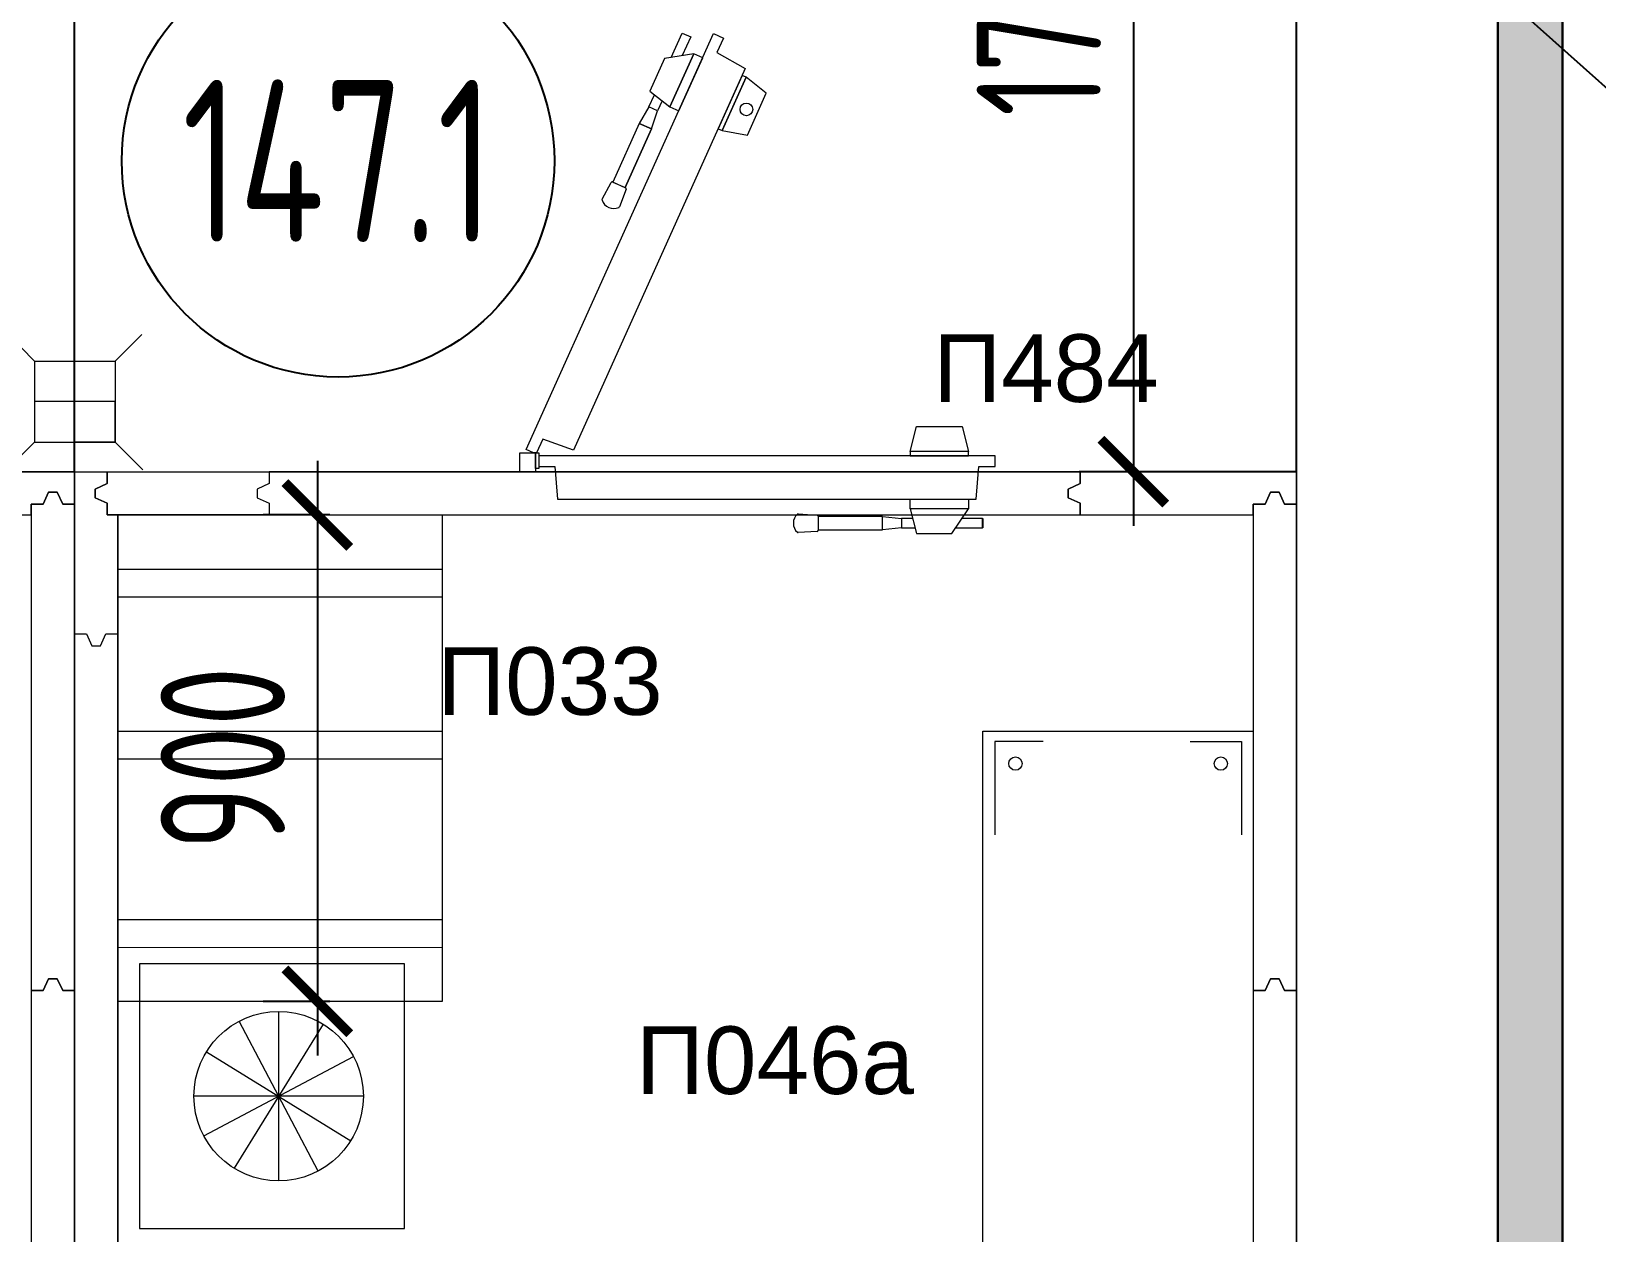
# Model space of a CAD drawing. Header units: millimetres. Extents: x -241391 to 8718866, y 0 to 143518.
# Drawn here: x -202866 to -199971, y 101493 to 103716 of the extents above; entities that cross this region are included whole.
import ezdxf
from ezdxf import colors
from ezdxf.entities.mleader import LeaderData, LeaderLine
from ezdxf.enums import TextEntityAlignment as Align
from ezdxf.math import Vec2, Vec3

# ---------------------------------------------------------------- set-up
doc = ezdxf.new("R2010")
doc.units = ezdxf.units.MM
doc.header["$MEASUREMENT"] = 0
doc.header["$PDMODE"] = 3
doc.header["$PDSIZE"] = -4
doc.layers.get('0').update_dxf_attribs({"color": 250, "lineweight": 9})
doc.layers.get('Defpoints').update_dxf_attribs({"color": 8})
for name, color, linetype, lineweight in [('АР_Маркер экспликации', 239, 'Continuous', 13), ('АР_Номер помещения', 1, 'Continuous', 25), ('АР_Отметки', 250, 'Continuous', 15), ('АР_Перегородки газоблок', 165, 'Continuous', 30), ('АР_Перегородки газоблок_Штрих', 165, 'Continuous', 5), ('ТХ_пищеблок', 30, 'Continuous', 20)]:
    doc.layers.add(name, color=color, linetype=linetype, lineweight=lineweight)
for name, color, linetype in [('ТХ_ВК_оборуд.ТХ', 5, 'Continuous'), ('ТХ_ВК_трапы', 5, 'Continuous'), ('ТХ_пищеблок_позиции', 5, 'Continuous')]:
    doc.layers.add(name, color=color, linetype=linetype)
doc.layers.add('ТХ_привязка ТХ', color=7, linetype='Continuous', true_color=0x163d5c)
doc.styles.add('Arial Narrow_6', font='ARIALN.TTF', dxfattribs={"width": 0.85, "height": 200})
doc.styles.add('ISOCPEUR', font='isocpeur.ttf', dxfattribs={"width": 0.7})
doc.styles.add('Standart Arial', font='arial.ttf', dxfattribs={"width": 0.7, "height": 250})
doc.dimstyles.new('R_100', dxfattribs={"dimtxt": 270, "dimasz": 120, "dimexe": 100, "dimexo": 0, "dimgap": 60, "dimtad": 1, "dimdec": 0, "dimrnd": 5, "dimzin": 0, "dimdsep": 46, "dimtxsty": 'ISOCPEUR', "dimblk": 'ARCHTICK', "dimcen": 0, "dimdle": 100, "dimclrd": 256, "dimclre": 256, "dimclrt": 256, "dimadec": 0, "dimazin": 0, "dimtfac": 2, "dimtdec": 0, "dimtofl": 0, "dimtmove": 1, "dimatfit": 3, "dimfxl": 1, "dimtvp": 3, "dimtolj": 1, "dimtzin": 0, "dimarcsym": 0})

# ---------------------------------------------------------------- blocks, each defined once
blk = doc.blocks.new('_Dot')
at = {"color": 0, "linetype": 'ByBlock', "lineweight": -2}
blk.add_line((-0.5, 0), (-1, 0), dxfattribs=at)
at = {"color": 0, "linetype": 'ByBlock', "const_width": 0.5}
blk.add_lwpolyline([(-0.25, 0, 1), (0.25, 0, 1)], format="xyb", close=True, dxfattribs=at)
blk = doc.blocks.new('_DotSmall')
at = {"color": 0, "linetype": 'ByBlock', "const_width": 0.5}
blk.add_lwpolyline([(-0.0625, 0, 1), (0.0625, 0, 1)], format="xyb", close=True, dxfattribs=at)
blk = doc.blocks.new('*U164')
at = {"layer": 'АР_Номер помещения', "color": 7}
blk.add_circle((-1420.8, -700.2), 400, dxfattribs=at)
at = {"color": 7, "style": 'ISOCPEUR', "width": 0.7, "flags": 1}
blk.add_attdef('КАТЕГОРИЯ', (-499.2, -2092.2), '', height=250, dxfattribs=at)
at = {"layer": 'АР_Номер помещения', "color": 7, "style": 'ISOCPEUR', "width": 0.7}
blk.add_attdef('НОМЕР_ПОМЕЩЕНИЯ', text='', height=300, dxfattribs=at).set_placement((-1420.8, -700.2), align=Align.MIDDLE_CENTER)
blk = doc.blocks.new('Трап ТХ')
at = {"layer": 'ТХ_ВК_трапы', "color": 5, "lineweight": 0}
for p, q in [((305243.2, -196674.3), (305292.9, -196724.5)), ((305491.2, -196675.5), (305442.2, -196724.5)), ((305292.9, -196724.5), (305292.9, -196874.5)), ((305292.9, -196724.5), (305442.2, -196724.5)), ((305367.6, -196874.5), (305367.6, -196724.5)), ((305442.2, -196724.5), (305442.2, -196874.5)), ((305442.2, -196799.5), (305292.9, -196799.5)), ((305442.2, -196874.5), (305442.2, -196799.5)), ((305243.2, -196924.3), (305292.9, -196874.5)), ((305292.9, -196874.5), (305442.2, -196874.5)), ((305442.2, -196874.5), (305367.6, -196874.5)), ((305493.2, -196925.5), (305442.2, -196874.5))]:
    blk.add_line(p, q, dxfattribs=at)
blk = doc.blocks.new('_ArchTick')
at = {"color": 0, "linetype": 'ByBlock', "const_width": 0.15}
blk.add_lwpolyline([(-0.5, -0.5), (0.5, 0.5)], dxfattribs=at)
blk = doc.blocks.new('*D315')
at = {"layer": 'Defpoints', "color": 0, "ltscale": 100, "transparency": 16777216}
for p in [(-202313.9, 102820.6), (-202337.1, 101920.6), (-202314, 101920.6)]:
    blk.add_point(p, dxfattribs=at)
at = {"layer": 'ТХ_привязка ТХ', "lineweight": -2, "ltscale": 100, "transparency": 16777216}
for p, q in [((-202337.1, 102920.6), (-202337.1, 101820.6)), ((-202313.9, 102820.6), (-202437.1, 102820.6)), ((-202314, 101920.6), (-202437.1, 101920.6))]:
    blk.add_line(p, q, dxfattribs=at)
at = {"layer": 'ТХ_привязка ТХ', "lineweight": -2, "ltscale": 100, "transparency": 16777216, "xscale": 120, "yscale": 120, "zscale": 120}
for p, rotation in [((-202337.1, 102820.6), 90), ((-202337.1, 101920.6), 270)]:
    blk.add_blockref('_ArchTick', p, dxfattribs=dict(at, rotation=rotation))
at = {"layer": 'ТХ_привязка ТХ', "ltscale": 100, "transparency": 16777216, "insert": (-202512.1, 102370.6), "char_height": 230, "attachment_point": 5, "rotation": 90, "style": 'ISOCPEUR'}
blk.add_mtext('\\A1;900', dxfattribs=at)

msp = doc.modelspace()

# ---------------------------------------------------------------- hatches: boundary and pattern name
at = {"layer": 'АР_Перегородки газоблок_Штрих', "ltscale": 100}
h = msp.add_hatch(dxfattribs=at)
h.set_pattern_fill('AR-CONC', color=256, scale=30)
h.set_pattern_definition([(50, (0, 0), (215.17805, -18.82564), [22.5, -247.5]), (355, (0, 0), (-41.6254, 225.65764), [18, -198]), (100.45144, (17.93, -1.57), (173.55265, 206.832), [19.12206, -210.34263]), (46.1842, (0, 60), (320.1724, -49.65578), [33.75, -371.25]), (96.63564, (26.68, 55.86), (280.3986, 292.2356), [28.6831, -315.51413]), (351.18416, (0, 60), (280.3986, 292.2356), [27, -297]), (21, (30, 45), (179.07212, -120.78567), [22.5, -247.5]), (326, (30, 45), (72.9946, 217.54501), [18, -198]), (71.45144, (44.92, 34.93), (252.06671, 96.75935), [19.12206, -210.34263]), (37.5, (0, 0), (3.647957, 99.868156), [0, -195.6, 0, -201, 0, -198.75]), (7.5, (0, 0), (78.92086, 118.323514), [0, -114.6, 0, -191.1, 0, -75.75]), (327.5, (-66.9, 0), (160.14673, -6.766462), [0, -75, 0, -234, 0, -310.5]), (317.5, (-96.9, 0), (174.95585, 30.031495), [0, -97.5, 0, -155.4, 0, -220.5])])
h.paths.add_polyline_path([(-200034.1, 106400.7), (-200154.1, 106400.7), (-200154.1, 100800.7), (-200034.1, 100800.7)])

# ---------------------------------------------------------------- linework, layer by layer
at = {"lineweight": 9}
for p, q in [((-201950.8, 102941.8), (-201604.2, 103711.3)), ((-201682.8, 103667), (-201662.4, 103712.3)), ((-201662.4, 103712.3), (-201646.5, 103705.1)), ((-201646.5, 103705.1), (-201662.1, 103670.5)), ((-201604.2, 103711.3), (-201586, 103703.1)), ((-201586, 103703.1), (-201598.2, 103676)), ((-201695.3, 103665), (-201722.3, 103604.9)), ((-201640.7, 103674), (-201695.3, 103665)), ((-201685.1, 103575.6), (-201640.7, 103674)), ((-201640.7, 103674), (-201685.1, 103575.6)), ((-201668.7, 103568.2), (-201624.3, 103666.6)), ((-201624.3, 103666.6), (-201640.7, 103674)), ((-201598.2, 103676), (-201545.6, 103646.6)), ((-201545.6, 103646.6), (-201863.4, 102940.8)), ((-201551.4, 103633.8), (-201595.7, 103535.3)), ((-201588.4, 103532), (-201544.1, 103630.5)), ((-201544.1, 103630.5), (-201588.4, 103532)), ((-201544.1, 103630.5), (-201551.4, 103633.8)), ((-201506.8, 103601.1), (-201544.1, 103630.5)), ((-201724, 103575.5), (-201713.8, 103598.2)), ((-201722.3, 103604.9), (-201685.1, 103575.6)), ((-201541.8, 103523.6), (-201506.8, 103601.1)), ((-201724, 103575.5), (-201741.8, 103545.2)), ((-201708.1, 103568.4), (-201724, 103575.5)), ((-201708.1, 103568.4), (-201724, 103575.5)), ((-201719, 103534.9), (-201708.1, 103568.4)), ((-201699.6, 103587.1), (-201708.1, 103568.4)), ((-201685.1, 103575.6), (-201668.7, 103568.2)), ((-201741.8, 103545.2), (-201790.7, 103436.7)), ((-201741.8, 103545.2), (-201719, 103534.9)), ((-201719, 103534.9), (-201741.8, 103545.2)), ((-201767.9, 103426.4), (-201719, 103534.9)), ((-201719, 103534.9), (-201767.9, 103426.4)), ((-201595.7, 103535.3), (-201588.4, 103532)), ((-201588.4, 103532), (-201541.8, 103523.6)), ((-201810.4, 103404.8), (-201793.8, 103436)), ((-201791.2, 103436.9), (-201767.3, 103426.1)), ((-201790.7, 103436.7), (-201767.9, 103426.4)), ((-201766.2, 103423.6), (-201778.6, 103390.5)), ((-201920.3, 102960.7), (-201931.6, 102935.6)), ((-201863.4, 102940.8), (-201920.3, 102960.7)), ((-201240.7, 102938.1), (-201229.2, 102984.1)), ((-201229.2, 102984.1), (-201144.2, 102984.1)), ((-201144.2, 102984.1), (-201132.7, 102938.1)), ((-201962.7, 102935.6), (-201933.7, 102935.6)), ((-201962.7, 102900.6), (-201962.7, 102935.6)), ((-201937.2, 102935.6), (-201950.8, 102941.8)), ((-201931.6, 102935.6), (-201937.2, 102935.6)), ((-201933.7, 102935.6), (-201933.7, 102900.6)), ((-201933.7, 102935.6), (-201927.7, 102935.6)), ((-201933.7, 102906.6), (-201933.7, 102935.6)), ((-201927.7, 102935.6), (-201927.7, 102906.6)), ((-201132.7, 102938.1), (-201240.7, 102938.1)), ((-201240.7, 102938.1), (-201240.7, 102930.1)), ((-201132.7, 102938.1), (-201240.7, 102938.1)), ((-201132.7, 102930.1), (-201132.7, 102938.1)), ((-201927.7, 102906.6), (-201933.7, 102906.6)), ((-201927.7, 102930.1), (-201927.7, 102910.1)), ((-201083.7, 102930.1), (-201927.7, 102930.1)), ((-201927.7, 102910.1), (-201898, 102910.1)), ((-201898, 102910.1), (-201892.7, 102850.1)), ((-201240.7, 102930.1), (-201132.7, 102930.1)), ((-201118.7, 102850.1), (-201113.5, 102910.1)), ((-201113.5, 102910.1), (-201083.7, 102910.1)), ((-201083.7, 102910.1), (-201083.7, 102930.1)), ((-201956.2, 102900.6), (-202106.2, 102900.6)), ((-201933.7, 102900.6), (-201962.7, 102900.6)), ((-201056.2, 102900.6), (-200906.2, 102900.6)), ((-201892.7, 102850.1), (-201118.7, 102850.1)), ((-201240.7, 102850.1), (-201132.7, 102850.1)), ((-201240.7, 102832.1), (-201240.7, 102850.1)), ((-201132.7, 102850.1), (-201132.7, 102832.1)), ((-201447.9, 102822.8), (-201412.6, 102820.5)), ((-201410.7, 102818.5), (-201410.7, 102792.3)), ((-201410.7, 102817.9), (-201410.7, 102792.9)), ((-201291.7, 102817.9), (-201410.7, 102817.9)), ((-201291.7, 102792.9), (-201291.7, 102817.9)), ((-201291.7, 102817.9), (-201256.7, 102814.1)), ((-201291.7, 102792.9), (-201291.7, 102817.9)), ((-201132.7, 102832.1), (-201240.7, 102832.1)), ((-201240.7, 102832.1), (-201229.2, 102786.1)), ((-201132.7, 102832.1), (-201240.7, 102832.1)), ((-201163.4, 102786.1), (-201132.7, 102832.1)), ((-201412.6, 102790.3), (-201447.9, 102787.9)), ((-201410.7, 102792.9), (-201291.7, 102792.9)), ((-201256.7, 102796.6), (-201291.7, 102792.9)), ((-201236.2, 102814.1), (-201256.7, 102814.1)), ((-201256.7, 102814.1), (-201256.7, 102796.6)), ((-201256.7, 102814.1), (-201256.7, 102796.6)), ((-201256.7, 102796.6), (-201231.9, 102796.6)), ((-201229.2, 102786.1), (-201163.4, 102786.1)), ((-201156.4, 102796.6), (-201106.7, 102796.6)), ((-201106.7, 102814.1), (-201144.7, 102814.1)), ((-201106.7, 102814.1), (-201106.2, 102814.1)), ((-201106.7, 102796.6), (-201106.7, 102814.1)), ((-201106.7, 102796.6), (-201106.7, 102814.1)), ((-201106.2, 102796.6), (-201106.7, 102796.6)), ((-201106.2, 102814.1), (-201106.2, 102796.6))]:
    msp.add_line(p, q, dxfattribs=at)
for p, q in [((-202786.2, 100700.6), (-202786.2, 102900.6)), ((-202786.2, 102900.6), (-202726.2, 102900.6)), ((-202786.2, 100640.6), (-202786.2, 102900.6)), ((-202786.2, 102900.6), (-200526.2, 102900.6)), ((-202726.2, 102878.6), (-202748.2, 102868.6)), ((-202748.2, 102868.6), (-202726.2, 102878.6)), ((-202726.2, 102878.6), (-202748.2, 102868.6)), ((-202726.2, 102900.6), (-202726.2, 102878.6)), ((-202726.2, 102900.6), (-202426.2, 102900.6)), ((-202726.2, 102878.6), (-202726.2, 102900.6)), ((-202726.2, 102900.6), (-202426.2, 102900.6)), ((-202726.2, 102900.6), (-202726.2, 102878.6)), ((-202426.2, 102878.6), (-202448.2, 102868.6)), ((-202426.2, 102878.6), (-202448.2, 102868.6)), ((-200926.2, 102900.6), (-202426.2, 102900.6)), ((-202426.2, 102900.6), (-202426.2, 102878.6)), ((-202426.2, 102900.6), (-202426.2, 102878.6)), ((-200926.2, 102878.6), (-200948.2, 102868.6)), ((-200948.2, 102868.6), (-200926.2, 102878.6)), ((-200526.2, 102900.6), (-200926.2, 102900.6)), ((-200926.2, 102900.6), (-200926.2, 102878.6)), ((-200926.2, 102878.6), (-200926.2, 102900.6)), ((-200526.2, 102840.6), (-200526.2, 102900.6)), ((-200526.2, 102900.6), (-200526.2, 100640.6)), ((-202748.2, 102868.6), (-202748.2, 102852.6)), ((-202748.2, 102852.6), (-202748.2, 102868.6)), ((-202748.2, 102868.6), (-202748.2, 102852.6)), ((-202748.2, 102852.6), (-202726.2, 102842.6)), ((-202726.2, 102842.6), (-202748.2, 102852.6)), ((-202748.2, 102852.6), (-202726.2, 102842.6)), ((-202448.2, 102868.6), (-202448.2, 102852.6)), ((-202448.2, 102868.6), (-202448.2, 102852.6)), ((-202448.2, 102852.6), (-202426.2, 102842.6)), ((-202448.2, 102852.6), (-202426.2, 102842.6)), ((-200948.2, 102868.6), (-200948.2, 102852.6)), ((-200948.2, 102852.6), (-200948.2, 102868.6)), ((-200948.2, 102852.6), (-200926.2, 102842.6)), ((-200926.2, 102842.6), (-200948.2, 102852.6)), ((-200574.2, 102862.6), (-200584.2, 102840.6)), ((-200584.2, 102840.6), (-200574.2, 102862.6)), ((-200574.2, 102862.6), (-200584.2, 102840.6)), ((-200584.2, 102840.6), (-200574.2, 102862.6)), ((-200574.2, 102862.6), (-200584.2, 102840.6)), ((-200558.2, 102862.6), (-200574.2, 102862.6)), ((-200574.2, 102862.6), (-200558.2, 102862.6)), ((-200558.2, 102862.6), (-200574.2, 102862.6)), ((-200574.2, 102862.6), (-200558.2, 102862.6)), ((-200558.2, 102862.6), (-200574.2, 102862.6)), ((-200548.2, 102840.6), (-200558.2, 102862.6)), ((-200558.2, 102862.6), (-200548.2, 102840.6)), ((-200548.2, 102840.6), (-200558.2, 102862.6)), ((-200558.2, 102862.6), (-200548.2, 102840.6)), ((-200548.2, 102840.6), (-200558.2, 102862.6)), ((-202726.2, 102842.6), (-202726.2, 102820.6)), ((-202726.2, 102820.6), (-202726.2, 102842.6)), ((-202726.2, 102842.6), (-202726.2, 102820.6)), ((-202726.2, 102820.6), (-202706.2, 102820.6)), ((-202426.2, 102820.6), (-202726.2, 102820.6)), ((-202706.2, 102820.6), (-202706.2, 100700.6)), ((-202706.2, 100720.6), (-202706.2, 102820.6)), ((-202706.2, 102820.6), (-200606.2, 102820.6)), ((-202426.2, 102842.6), (-202426.2, 102820.6)), ((-202426.2, 102842.6), (-202426.2, 102820.6)), ((-202426.2, 102820.6), (-200926.2, 102820.6)), ((-200926.2, 102842.6), (-200926.2, 102820.6)), ((-200926.2, 102820.6), (-200926.2, 102842.6)), ((-200926.2, 102820.6), (-200606.2, 102820.6)), ((-200584.2, 102840.6), (-200606.2, 102840.6)), ((-200606.2, 102840.6), (-200606.2, 101940.6)), ((-200606.2, 102820.6), (-200606.2, 102840.6)), ((-200606.2, 102840.6), (-200584.2, 102840.6)), ((-200584.2, 102840.6), (-200606.2, 102840.6)), ((-200606.2, 102840.6), (-200606.2, 102840.6)), ((-200606.2, 102840.6), (-200584.2, 102840.6)), ((-200584.2, 102840.6), (-200606.2, 102840.6)), ((-200606.2, 102820.6), (-200606.2, 100720.6)), ((-200526.2, 102840.6), (-200548.2, 102840.6)), ((-200548.2, 102840.6), (-200526.2, 102840.6)), ((-200526.2, 102840.6), (-200548.2, 102840.6)), ((-200548.2, 102840.6), (-200526.2, 102840.6)), ((-200526.2, 102840.6), (-200548.2, 102840.6)), ((-200526.2, 101940.6), (-200526.2, 102840.6)), ((-200526.2, 102840.6), (-200526.2, 102840.6)), ((-200526.2, 102840.6), (-200526.2, 102840.6)), ((-202786.2, 102600.6), (-202764.2, 102600.6)), ((-202764.2, 102600.6), (-202754.2, 102578.6)), ((-202738.2, 102578.6), (-202728.2, 102600.6)), ((-202728.2, 102600.6), (-202706.2, 102600.6)), ((-202754.2, 102578.6), (-202738.2, 102578.6)), ((-200574.2, 101962.6), (-200584.2, 101940.6)), ((-200584.2, 101940.6), (-200574.2, 101962.6)), ((-200558.2, 101962.6), (-200574.2, 101962.6)), ((-200574.2, 101962.6), (-200558.2, 101962.6)), ((-200548.2, 101940.6), (-200558.2, 101962.6)), ((-200558.2, 101962.6), (-200548.2, 101940.6)), ((-200584.2, 101940.6), (-200606.2, 101940.6)), ((-200606.2, 101940.6), (-200606.2, 100720.6)), ((-200606.2, 101940.6), (-200584.2, 101940.6)), ((-200526.2, 101940.6), (-200548.2, 101940.6)), ((-200548.2, 101940.6), (-200526.2, 101940.6)), ((-200526.2, 100640.6), (-200526.2, 101940.6))]:
    msp.add_line(p, q)
msp.add_circle((-201543.5, 103571), 11.7, dxfattribs=at)
for centre, radius, start, end in [((-201792.1, 103435.1), 2, 65.7559, 151.9918), ((-201768.1, 103424.3), 2, 339.5199, 65.7559), ((-201808.7, 103403.9), 2, 151.9918, 198.8046), ((-201788.7, 103410.7), 23.1, 198.8046, 292.7071), ((-201780.5, 103391.2), 2, 292.7071, 339.5199), ((-201433.6, 102805.4), 23.1, 133.0488, 226.9512), ((-201448, 102820.8), 2, 86.236, 133.0488), ((-201412.7, 102818.5), 2, 0, 86.236), ((-201448, 102789.9), 2, 226.9512, 273.764), ((-201412.7, 102792.3), 2, 273.6479, 0.1161)]:
    msp.add_arc(centre, radius, start, end, dxfattribs=at)
at = {"layer": 'АР_Перегородки газоблок', "ltscale": 100}
for points in [[(-200033.9, 106400.7), (-200033.9, 100800.7)], [(-200153.9, 104687.7), (-200153.9, 100800.7)]]:
    msp.add_lwpolyline(points, dxfattribs=at)
at = {"layer": 'ТХ_пищеблок', "lineweight": 9}
for p, q in [((-201950.8, 102941.8), (-201604.2, 103711.3)), ((-201682.8, 103667), (-201662.4, 103712.3)), ((-201662.4, 103712.3), (-201646.5, 103705.1)), ((-201646.5, 103705.1), (-201662.1, 103670.5)), ((-201604.2, 103711.3), (-201586, 103703.1)), ((-201586, 103703.1), (-201598.2, 103676)), ((-201695.3, 103665), (-201722.3, 103604.9)), ((-201640.7, 103674), (-201695.3, 103665)), ((-201685.1, 103575.6), (-201640.7, 103674)), ((-201640.7, 103674), (-201685.1, 103575.6)), ((-201668.7, 103568.2), (-201624.3, 103666.6)), ((-201624.3, 103666.6), (-201640.7, 103674)), ((-201598.2, 103676), (-201545.6, 103646.6)), ((-201545.6, 103646.6), (-201863.4, 102940.8)), ((-201551.4, 103633.8), (-201595.7, 103535.3)), ((-201588.4, 103532), (-201544.1, 103630.5)), ((-201544.1, 103630.5), (-201588.4, 103532)), ((-201544.1, 103630.5), (-201551.4, 103633.8)), ((-201506.8, 103601.1), (-201544.1, 103630.5)), ((-201724, 103575.5), (-201713.8, 103598.2)), ((-201722.3, 103604.9), (-201685.1, 103575.6)), ((-201541.8, 103523.6), (-201506.8, 103601.1)), ((-201724, 103575.5), (-201741.8, 103545.2)), ((-201708.1, 103568.4), (-201724, 103575.5)), ((-201708.1, 103568.4), (-201724, 103575.5)), ((-201719, 103534.9), (-201708.1, 103568.4)), ((-201699.6, 103587.1), (-201708.1, 103568.4)), ((-201685.1, 103575.6), (-201668.7, 103568.2)), ((-201741.8, 103545.2), (-201790.7, 103436.7)), ((-201741.8, 103545.2), (-201719, 103534.9)), ((-201719, 103534.9), (-201741.8, 103545.2)), ((-201767.9, 103426.4), (-201719, 103534.9)), ((-201719, 103534.9), (-201767.9, 103426.4)), ((-201595.7, 103535.3), (-201588.4, 103532)), ((-201588.4, 103532), (-201541.8, 103523.6)), ((-201810.4, 103404.8), (-201793.8, 103436)), ((-201791.2, 103436.9), (-201767.3, 103426.1)), ((-201790.7, 103436.7), (-201767.9, 103426.4)), ((-201766.2, 103423.6), (-201778.6, 103390.5)), ((-201920.3, 102960.7), (-201931.6, 102935.6)), ((-201863.4, 102940.8), (-201920.3, 102960.7)), ((-201240.7, 102938.1), (-201229.2, 102984.1)), ((-201229.2, 102984.1), (-201144.2, 102984.1)), ((-201144.2, 102984.1), (-201132.7, 102938.1)), ((-201962.7, 102935.6), (-201933.7, 102935.6)), ((-201962.7, 102900.6), (-201962.7, 102935.6)), ((-201937.2, 102935.6), (-201950.8, 102941.8)), ((-201931.6, 102935.6), (-201937.2, 102935.6)), ((-201933.7, 102935.6), (-201933.7, 102900.6)), ((-201933.7, 102935.6), (-201927.7, 102935.6)), ((-201933.7, 102906.6), (-201933.7, 102935.6)), ((-201927.7, 102935.6), (-201927.7, 102906.6)), ((-201132.7, 102938.1), (-201240.7, 102938.1)), ((-201240.7, 102938.1), (-201240.7, 102930.1)), ((-201132.7, 102938.1), (-201240.7, 102938.1)), ((-201132.7, 102930.1), (-201132.7, 102938.1)), ((-201927.7, 102906.6), (-201933.7, 102906.6)), ((-201927.7, 102930.1), (-201927.7, 102910.1)), ((-201083.7, 102930.1), (-201927.7, 102930.1)), ((-201927.7, 102910.1), (-201898, 102910.1)), ((-201898, 102910.1), (-201892.7, 102850.1)), ((-201240.7, 102930.1), (-201132.7, 102930.1)), ((-201118.7, 102850.1), (-201113.5, 102910.1)), ((-201113.5, 102910.1), (-201083.7, 102910.1)), ((-201083.7, 102910.1), (-201083.7, 102930.1)), ((-202256.2, 102900.6), (-202406.2, 102900.6)), ((-201933.7, 102900.6), (-201962.7, 102900.6)), ((-201056.2, 102900.6), (-200906.2, 102900.6)), ((-201892.7, 102850.1), (-201118.7, 102850.1)), ((-201240.7, 102850.1), (-201132.7, 102850.1)), ((-201240.7, 102832.1), (-201240.7, 102850.1)), ((-201132.7, 102850.1), (-201132.7, 102832.1)), ((-201447.9, 102822.8), (-201412.6, 102820.5)), ((-201410.7, 102818.5), (-201410.7, 102792.3)), ((-201410.7, 102817.9), (-201410.7, 102792.9)), ((-201291.7, 102817.9), (-201410.7, 102817.9)), ((-201291.7, 102792.9), (-201291.7, 102817.9)), ((-201291.7, 102817.9), (-201256.7, 102814.1)), ((-201291.7, 102792.9), (-201291.7, 102817.9)), ((-201132.7, 102832.1), (-201240.7, 102832.1)), ((-201240.7, 102832.1), (-201229.2, 102786.1)), ((-201132.7, 102832.1), (-201240.7, 102832.1)), ((-201163.4, 102786.1), (-201132.7, 102832.1)), ((-201412.6, 102790.3), (-201447.9, 102787.9)), ((-201410.7, 102792.9), (-201291.7, 102792.9)), ((-201256.7, 102796.6), (-201291.7, 102792.9)), ((-201236.2, 102814.1), (-201256.7, 102814.1)), ((-201256.7, 102814.1), (-201256.7, 102796.6)), ((-201256.7, 102814.1), (-201256.7, 102796.6)), ((-201256.7, 102796.6), (-201231.9, 102796.6)), ((-201229.2, 102786.1), (-201163.4, 102786.1)), ((-201156.4, 102796.6), (-201106.7, 102796.6)), ((-201106.7, 102814.1), (-201144.7, 102814.1)), ((-201106.7, 102814.1), (-201106.2, 102814.1)), ((-201106.7, 102796.6), (-201106.7, 102814.1)), ((-201106.7, 102796.6), (-201106.7, 102814.1)), ((-201106.2, 102796.6), (-201106.7, 102796.6)), ((-201106.2, 102814.1), (-201106.2, 102796.6))]:
    msp.add_line(p, q, dxfattribs=at)
at = {"layer": 'ТХ_пищеблок'}
for p, q in [((-202786.2, 100700.6), (-202786.2, 102900.6)), ((-202786.2, 102900.6), (-202726.2, 102900.6)), ((-202786.2, 100640.6), (-202786.2, 102900.6)), ((-202786.2, 102900.6), (-200526.2, 102900.6)), ((-202726.2, 102878.6), (-202748.2, 102868.6)), ((-202748.2, 102868.6), (-202726.2, 102878.6)), ((-202726.2, 102878.6), (-202748.2, 102868.6)), ((-202726.2, 102900.6), (-202726.2, 102878.6)), ((-202726.2, 102900.6), (-202426.2, 102900.6)), ((-202726.2, 102878.6), (-202726.2, 102900.6)), ((-202726.2, 102900.6), (-202426.2, 102900.6)), ((-202726.2, 102900.6), (-202726.2, 102878.6)), ((-202426.2, 102878.6), (-202448.2, 102868.6)), ((-202426.2, 102878.6), (-202448.2, 102868.6)), ((-200926.2, 102900.6), (-202426.2, 102900.6)), ((-202426.2, 102900.6), (-202426.2, 102878.6)), ((-202426.2, 102900.6), (-202426.2, 102878.6)), ((-200926.2, 102878.6), (-200948.2, 102868.6)), ((-200948.2, 102868.6), (-200926.2, 102878.6)), ((-200526.2, 102900.6), (-200926.2, 102900.6)), ((-200926.2, 102900.6), (-200926.2, 102878.6)), ((-200926.2, 102878.6), (-200926.2, 102900.6)), ((-200526.2, 102840.6), (-200526.2, 102900.6)), ((-200526.2, 102900.6), (-200526.2, 100640.6)), ((-202748.2, 102868.6), (-202748.2, 102852.6)), ((-202748.2, 102852.6), (-202748.2, 102868.6)), ((-202748.2, 102868.6), (-202748.2, 102852.6)), ((-202748.2, 102852.6), (-202726.2, 102842.6)), ((-202726.2, 102842.6), (-202748.2, 102852.6)), ((-202748.2, 102852.6), (-202726.2, 102842.6)), ((-202448.2, 102868.6), (-202448.2, 102852.6)), ((-202448.2, 102868.6), (-202448.2, 102852.6)), ((-202448.2, 102852.6), (-202426.2, 102842.6)), ((-202448.2, 102852.6), (-202426.2, 102842.6)), ((-200948.2, 102868.6), (-200948.2, 102852.6)), ((-200948.2, 102852.6), (-200948.2, 102868.6)), ((-200948.2, 102852.6), (-200926.2, 102842.6)), ((-200926.2, 102842.6), (-200948.2, 102852.6)), ((-200574.2, 102862.6), (-200584.2, 102840.6)), ((-200584.2, 102840.6), (-200574.2, 102862.6)), ((-200574.2, 102862.6), (-200584.2, 102840.6)), ((-200584.2, 102840.6), (-200574.2, 102862.6)), ((-200574.2, 102862.6), (-200584.2, 102840.6)), ((-200558.2, 102862.6), (-200574.2, 102862.6)), ((-200574.2, 102862.6), (-200558.2, 102862.6)), ((-200558.2, 102862.6), (-200574.2, 102862.6)), ((-200574.2, 102862.6), (-200558.2, 102862.6)), ((-200558.2, 102862.6), (-200574.2, 102862.6)), ((-200548.2, 102840.6), (-200558.2, 102862.6)), ((-200558.2, 102862.6), (-200548.2, 102840.6)), ((-200548.2, 102840.6), (-200558.2, 102862.6)), ((-200558.2, 102862.6), (-200548.2, 102840.6)), ((-200548.2, 102840.6), (-200558.2, 102862.6)), ((-202726.2, 102842.6), (-202726.2, 102820.6)), ((-202726.2, 102820.6), (-202726.2, 102842.6)), ((-202726.2, 102842.6), (-202726.2, 102820.6)), ((-202726.2, 102820.6), (-202706.2, 102820.6)), ((-202426.2, 102820.6), (-202726.2, 102820.6)), ((-202706.2, 102820.6), (-202706.2, 100700.6)), ((-202706.2, 100720.6), (-202706.2, 102820.6)), ((-202706.2, 102820.6), (-200606.2, 102820.6)), ((-202426.2, 102842.6), (-202426.2, 102820.6)), ((-202426.2, 102842.6), (-202426.2, 102820.6)), ((-202426.2, 102820.6), (-200926.2, 102820.6)), ((-200926.2, 102842.6), (-200926.2, 102820.6)), ((-200926.2, 102820.6), (-200926.2, 102842.6)), ((-200926.2, 102820.6), (-200606.2, 102820.6)), ((-200584.2, 102840.6), (-200606.2, 102840.6)), ((-200606.2, 102840.6), (-200606.2, 101940.6)), ((-200606.2, 102820.6), (-200606.2, 102840.6)), ((-200606.2, 102840.6), (-200584.2, 102840.6)), ((-200584.2, 102840.6), (-200606.2, 102840.6)), ((-200606.2, 102840.6), (-200606.2, 102840.6)), ((-200606.2, 102840.6), (-200584.2, 102840.6)), ((-200584.2, 102840.6), (-200606.2, 102840.6)), ((-200606.2, 102820.6), (-200606.2, 100720.6)), ((-200526.2, 102840.6), (-200548.2, 102840.6)), ((-200548.2, 102840.6), (-200526.2, 102840.6)), ((-200526.2, 102840.6), (-200548.2, 102840.6)), ((-200548.2, 102840.6), (-200526.2, 102840.6)), ((-200526.2, 102840.6), (-200548.2, 102840.6)), ((-200526.2, 101940.6), (-200526.2, 102840.6)), ((-200526.2, 102840.6), (-200526.2, 102840.6)), ((-200526.2, 102840.6), (-200526.2, 102840.6)), ((-202706.2, 102720.6), (-202106.2, 102720.6)), ((-202706.2, 102669.2), (-202106.2, 102669.2)), ((-202786.2, 102600.6), (-202764.2, 102600.6)), ((-202764.2, 102600.6), (-202754.2, 102578.6)), ((-202738.2, 102578.6), (-202728.2, 102600.6)), ((-202728.2, 102600.6), (-202706.2, 102600.6)), ((-202754.2, 102578.6), (-202738.2, 102578.6)), ((-202706.2, 102420.6), (-202106.2, 102420.6)), ((-202706.3, 102369.2), (-202106.3, 102369.2)), ((-202706.3, 102072.1), (-202106.3, 102072.1)), ((-202706.3, 102020.7), (-202106.3, 102020.6)), ((-200574.2, 101962.6), (-200584.2, 101940.6)), ((-200584.2, 101940.6), (-200574.2, 101962.6)), ((-200558.2, 101962.6), (-200574.2, 101962.6)), ((-200574.2, 101962.6), (-200558.2, 101962.6)), ((-200548.2, 101940.6), (-200558.2, 101962.6)), ((-200558.2, 101962.6), (-200548.2, 101940.6)), ((-200584.2, 101940.6), (-200606.2, 101940.6)), ((-200606.2, 101940.6), (-200606.2, 100720.6)), ((-200606.2, 101940.6), (-200584.2, 101940.6)), ((-200526.2, 101940.6), (-200548.2, 101940.6)), ((-200548.2, 101940.6), (-200526.2, 101940.6)), ((-200526.2, 100640.6), (-200526.2, 101940.6))]:
    msp.add_line(p, q, dxfattribs=at)
at = {"layer": 'ТХ_пищеблок', "extrusion": (-6.19742e-05, 0.000470712, 1)}
for p, q in [((-201106, 101220.6), (-201106, 102420.6, 0)), ((-201106, 102420.6, 0), (-200606, 102420.6, 0)), ((-200606, 102420.6, 0), (-200606, 101220.6, 0))]:
    msp.add_line(p, q, dxfattribs=at)
at = {"layer": 'ТХ_пищеблок', "ltscale": 100}
for p, q in [((-202176.1, 101990.3), (-202666.1, 101990.3)), ((-202666.1, 101990.3), (-202666.1, 101500.3)), ((-202176.1, 101500.3), (-202176.1, 101990.3)), ((-202408.8, 101902), (-202408.8, 101588.5)), ((-202326.5, 101878.6), (-202491.1, 101611.9)), ((-202335.6, 101606.7), (-202482, 101883.8)), ((-202547.4, 101672), (-202270.2, 101818.5)), ((-202542.2, 101827.6), (-202275.4, 101662.9)), ((-202252.1, 101745.3), (-202565.5, 101745.3)), ((-202666.1, 101500.3), (-202176.1, 101500.3))]:
    msp.add_line(p, q, dxfattribs=at)
at = {"layer": 'ТХ_пищеблок'}
for points in [[(-202786.2, 102900.6), (-202786.2, 100640.6), (-205046.2, 100640.6), (-205046.2, 102900.6)], [(-202786.2, 102900.6), (-203186.2, 102900.6), (-203186.2, 102878.6), (-203208.2, 102868.6), (-203208.2, 102852.6), (-203186.2, 102842.6), (-203186.2, 102820.6), (-202866.2, 102820.6), (-202866.2, 102840.6), (-202844.2, 102840.6), (-202834.2, 102862.6), (-202818.2, 102862.6), (-202808.2, 102840.6), (-202786.2, 102840.6)], [(-202786.2, 101940.6), (-202786.2, 102840.6), (-202808.2, 102840.6), (-202818.2, 102862.6), (-202834.2, 102862.6), (-202844.2, 102840.6), (-202866.2, 102840.6), (-202866.2, 101940.6), (-202844.2, 101940.6), (-202834.2, 101962.6), (-202818.2, 101962.6), (-202808.2, 101940.6)], [(-202866.2, 102820.6), (-202866.2, 100720.6), (-204966.2, 100720.6), (-204966.2, 102820.6)], [(-202786.2, 100640.6), (-202786.2, 101940.6), (-202808.2, 101940.6), (-202818.2, 101962.6), (-202834.2, 101962.6), (-202844.2, 101940.6), (-202866.2, 101940.6), (-202866.2, 100720.6), (-202846.2, 100720.6), (-202846.2, 100698.6), (-202824.2, 100688.6), (-202824.2, 100672.6), (-202846.2, 100662.6), (-202846.2, 100640.6)]]:
    msp.add_lwpolyline(points, close=True, dxfattribs=at)
for points in [[(-202786.2, 102840.6), (-202786.2, 102840.6), (-202808.2, 102840.6), (-202818.2, 102862.6), (-202834.2, 102862.6), (-202844.2, 102840.6), (-202866.2, 102840.6), (-202866.2, 102840.6), (-202844.2, 102840.6), (-202834.2, 102862.6), (-202818.2, 102862.6), (-202808.2, 102840.6), (-202786.2, 102840.6), (-202786.2, 102840.6)], [(-202786.2, 102840.6), (-202808.2, 102840.6), (-202818.2, 102862.6), (-202834.2, 102862.6), (-202844.2, 102840.6), (-202866.2, 102840.6)]]:
    msp.add_lwpolyline(points, dxfattribs=at)
at = {"layer": 'ТХ_пищеблок', "flags": 128}
msp.add_lwpolyline([(-202706.3, 101920.6), (-202706.2, 102820.6), (-202106.2, 102820.6), (-202106.3, 101920.6)], close=True, dxfattribs=at)
at = {"layer": 'ТХ_пищеблок', "extrusion": (-6.19742e-05, 0.000470712, 1), "elevation": 60.7}
for points in [[(-200994.7, 102401.4), (-201083.9, 102401.4), (-201083.9, 102228.8)], [(-200722.9, 102401.4), (-200628.1, 102401.4), (-200628.1, 102228.8)]]:
    msp.add_lwpolyline(points, dxfattribs=at)
at = {"layer": 'ТХ_пищеблок', "lineweight": 9}
msp.add_circle((-201543.5, 103571), 11.7, dxfattribs=at)
at = {"layer": 'ТХ_пищеблок', "extrusion": (-6.19742e-05, 0.000470712, 1)}
for centre in [(-201046, 102360.6, 60.7), (-200666, 102360.6, 60.7)]:
    msp.add_circle(centre, 12.3, dxfattribs=at)
at = {"layer": 'ТХ_пищеблок', "ltscale": 100}
msp.add_circle((-202408.8, 101745.3), 156.7, dxfattribs=at)
at = {"layer": 'ТХ_пищеблок', "lineweight": 9}
for centre, radius, start, end in [((-201792.1, 103435.1), 2, 65.7559, 151.9918), ((-201768.1, 103424.3), 2, 339.5199, 65.7559), ((-201808.7, 103403.9), 2, 151.9918, 198.8046), ((-201788.7, 103410.7), 23.1, 198.8046, 292.7071), ((-201780.5, 103391.2), 2, 292.7071, 339.5199), ((-201433.6, 102805.4), 23.1, 133.0488, 226.9512), ((-201448, 102820.8), 2, 86.236, 133.0488), ((-201412.7, 102818.5), 2, 0, 86.236), ((-201448, 102789.9), 2, 226.9512, 273.764), ((-201412.7, 102792.3), 2, 273.6479, 0.1161)]:
    msp.add_arc(centre, radius, start, end, dxfattribs=at)
at = {"layer": 'ТХ_привязка ТХ', "ltscale": 100}
for p, q in [((-200827.8, 104747.5), (-200827.8, 102800.6)), ((-202786.2, 102900.6), (-202786.2, 103911.6)), ((-202786.2, 102900.6), (-202786.2, 103911.6)), ((-200526.2, 102900.6), (-200526.2, 103911.6)), ((-200526.2, 102900.6), (-200927.8, 102900.6))]:
    msp.add_line(p, q, dxfattribs=at)

# ---------------------------------------------------------------- block references
at = {"layer": 'АР_Маркер экспликации'}
ref = msp.add_blockref('*U164', (-200878, 104176), dxfattribs=at)
ref.add_attrib('НОМЕР_ПОМЕЩЕНИЯ', '147.1', dxfattribs={"layer": 'АР_Номер помещения', "color": 7, "height": 300, "style": 'ISOCPEUR', "width": 0.7}).set_placement((-202298.8, 103475.7), align=Align.MIDDLE_CENTER)
at = {"layer": 'ТХ_ВК_оборуд.ТХ'}
msp.add_blockref('Трап ТХ', (-508153.1, 299829.8), dxfattribs=at)
at = {"layer": 'ТХ_привязка ТХ', "ltscale": 100, "xscale": 120, "yscale": 120, "zscale": 120, "rotation": 270}
msp.add_blockref('_ArchTick', (-200827.8, 102900.6), dxfattribs=at)

# ---------------------------------------------------------------- texts
at = {"layer": 'ТХ_пищеблок_позиции', "style": 'Standart Arial'}
for s, p in [('П484', (-201197.9, 103029.8, 2.5)), ('П033', (-202115.3, 102450.8, 2.5)), ('П046а', (-201747.6, 101749.3, -1.1))]:
    msp.add_text(s, height=125, dxfattribs=at).set_placement(p)
at = {"layer": 'ТХ_привязка ТХ', "ltscale": 100, "insert": (-201002.8, 103774.1), "char_height": 230, "attachment_point": 5, "rotation": 90, "style": 'ISOCPEUR'}
msp.add_mtext('\\A1;1745', dxfattribs=at)

# ---------------------------------------------------------------- dimensions: what is measured, and where the dimension line sits
at = {"layer": 'ТХ_привязка ТХ', "ltscale": 100}
dim = msp.add_linear_dim(base=(-202337.1, 101920.6), p1=(-202313.9, 102820.6), p2=(-202314, 101920.6), angle=90, dimstyle='R_100', override={"dimtxt": 230, "dimpost": '\\X', "dimfxl": 2.5, "dimarcsym": 2}, dxfattribs=at)
dim.commit()
dim.dimension.update_dxf_attribs({"geometry": '*D315', "text_midpoint": (-202512.1, 102370.6)})

# ---------------------------------------------------------------- leaders
at = {"layer": 'АР_Отметки'}
ml = msp.add_multileader_mtext('Standard', dxfattribs=at)
ml.set_content('0,000', color=256, style='ISOCPEUR')
ml.set_leader_properties(color=256, linetype='Continuous', lineweight=-1)
ml.set_arrow_properties(name='DOTSMALL')
ml.build(insert=Vec2(0, 0))
ml.multileader.update_dxf_attribs({"has_text_frame": 1, "text_left_attachment_type": 4, "text_right_attachment_type": 4, "dogleg_length": 100, "arrow_head_size": 180})
ctx = ml.context
ctx.base_point, ctx.char_height, ctx.arrow_head_size, ctx.landing_gap_size, ctx.plane_origin = Vec3(-202583.9, 121652.2, 0), 250, 180, 50, Vec3(-204745.1, 120215.7, 0)
ctx.left_attachment, ctx.right_attachment = 4, 4
notes = []
notes.append((ctx, [(0, (0, 0, 0), (0, 0), (1, 0), 1, [])]))
ctx.mtext.insert, ctx.mtext.width, ctx.mtext.line_spacing_style, ctx.mtext.flow_direction = Vec3(-202533.9, 122052.2, 0), 852.697, 2, 5
at = {"layer": 'АР_Отметки', "color": 253}
ml = msp.add_multileader_mtext('Standard', dxfattribs=at)
ml.set_content('0,000', color=253, style='ISOCPEUR')
ml.set_leader_properties(color=256, linetype='Continuous', lineweight=-1)
ml.set_arrow_properties(name='DOTSMALL')
ml.build(insert=Vec2(0, 0))
ml.multileader.update_dxf_attribs({"has_text_frame": 1, "text_left_attachment_type": 4, "text_right_attachment_type": 4, "dogleg_length": 100, "arrow_head_size": 180})
ctx = ml.context
ctx.base_point, ctx.char_height, ctx.arrow_head_size, ctx.landing_gap_size, ctx.plane_origin = Vec3(-210451.3, 105391.8, 0), 250, 180, 50, Vec3(-212612.5, 104867.3, 0)
ctx.left_attachment, ctx.right_attachment = 4, 4
notes.append((ctx, [(0, (0, 0, 0), (0, 0), (1, 0), 1, [])]))
ctx.mtext.insert, ctx.mtext.width, ctx.mtext.line_spacing_style, ctx.mtext.flow_direction = Vec3(-210401.3, 105791.8, 0), 852.697, 2, 5
ml = msp.add_multileader_mtext('Standard', dxfattribs=at)
ml.set_content('-0,000', color=253, style='ISOCPEUR')
ml.set_leader_properties(color=256, linetype='Continuous', lineweight=-1)
ml.set_arrow_properties(name='DOTSMALL')
ml.build(insert=Vec2(0, 0))
ml.multileader.update_dxf_attribs({"has_text_frame": 1, "text_left_attachment_type": 4, "text_right_attachment_type": 4, "dogleg_length": 100, "arrow_head_size": 180})
ctx = ml.context
ctx.base_point, ctx.char_height, ctx.arrow_head_size, ctx.landing_gap_size, ctx.plane_origin = Vec3(-214386.8, 102727, 0), 250, 180, 50, Vec3(-214468.2, 101459.4, 0)
ctx.left_attachment, ctx.right_attachment = 4, 4
notes.append((ctx, [(0, (0, 0, 0), (0, 0), (1, 0), 1, [])]))
ctx.mtext.insert, ctx.mtext.width, ctx.mtext.line_spacing_style, ctx.mtext.flow_direction = Vec3(-214336.8, 103060.3, 0), 852.697, 2, 5
ml = msp.add_multileader_mtext('Standard', dxfattribs=at)
ml.set_content('-0,000', color=253, style='ISOCPEUR')
ml.set_leader_properties(color=256, linetype='Continuous', lineweight=-1)
ml.set_arrow_properties(name='DOTSMALL')
ml.build(insert=Vec2(0, 0))
ml.multileader.update_dxf_attribs({"has_text_frame": 1, "text_left_attachment_type": 4, "text_right_attachment_type": 4, "dogleg_length": 100, "arrow_head_size": 180})
ctx = ml.context
ctx.base_point, ctx.char_height, ctx.arrow_head_size, ctx.landing_gap_size, ctx.plane_origin = Vec3(-214386.8, 102727, 0), 250, 180, 50, Vec3(-214468.2, 101459.4, 0)
ctx.left_attachment, ctx.right_attachment = 4, 4
notes.append((ctx, [(0, (0, 0, 0), (0, 0), (1, 0), 1, [])]))
ctx.mtext.insert, ctx.mtext.width, ctx.mtext.line_spacing_style, ctx.mtext.flow_direction = Vec3(-214336.8, 103060.3, 0), 852.697, 2, 5
at = {"layer": 'ТХ_привязка ТХ', "lineweight": 20}
ml = msp.add_multileader_mtext('Standard', dxfattribs=at)
ml.set_content('Водонагреватель накопительный, 100л\\PДиам.резьбы патрубков подключения х/г воды G1/2', color=256, style='Standart Arial')
ml.set_leader_properties()
ml.set_arrow_properties(name='DOT')
ml.build(insert=Vec2(0, 0))
ml.multileader.update_dxf_attribs({"text_left_attachment_type": 6, "text_right_attachment_type": 6, "dogleg_length": 50, "arrow_head_size": 50})
ctx = ml.context
ctx.base_point, ctx.char_height, ctx.arrow_head_size, ctx.landing_gap_size, ctx.plane_origin = Vec3(-196472.8, 100542, 65.9), 200, 50, 0, Vec3(-146079.8, 162233.8, 65.9)
ctx.left_attachment, ctx.right_attachment = 6, 6
notes.append((ctx, [(1, (1, 1, 0), (-196522.8, 100542, 65.9), (1, 0), 50, [(5, [(-206820.3, 100520.7, 65.9), (-205890.3, 104677.4, 65.9), (-210225.6, 101364.6, 65.9), (-207755.1, 109412.9, 65.9), (-212975.1, 109571, 65.9), (-215109.5, 106862.3, 65.9), (-213590.6, 115812.1, 65.9)], 0, [])])]))
ctx.mtext.insert, ctx.mtext.width, ctx.mtext.defined_height, ctx.mtext.flow_direction = Vec3(-196472.8, 100800.8, 65.9), 5613.825, 206.6, 5
ml = msp.add_multileader_mtext('Standard', dxfattribs=at)
ml.set_content('Тепловыделения: \\PП429 - 0,5кВт - 2шт\\PП428 - 1,4кВт', color=256, style='Standart Arial')
ml.set_leader_properties()
ml.set_arrow_properties(name='DOT')
ml.build(insert=Vec2(0, 0))
ml.multileader.update_dxf_attribs({"text_left_attachment_type": 6, "text_right_attachment_type": 6, "dogleg_length": 50, "arrow_head_size": 50})
ctx = ml.context
ctx.base_point, ctx.char_height, ctx.arrow_head_size, ctx.landing_gap_size, ctx.plane_origin = Vec3(-199091.1, 103919.6), 200, 50, 0, Vec3(-176896.8, 95569.6)
ctx.left_attachment, ctx.right_attachment = 6, 6
notes.append((ctx, [(1, (1, 1, 0), (-199141.1, 103919.6), (1, 0), 50, [(0, [(-200405.7, 104905.5)], 0, [])])]))
ctx.mtext.insert, ctx.mtext.width, ctx.mtext.defined_height, ctx.mtext.flow_direction = Vec3(-199091.1, 104159.6), 3771.54, 2640.2, 5
at = {"layer": 'ТХ_привязка ТХ'}
ml = msp.add_multileader_mtext('Standard', dxfattribs=at)
ml.set_content('Поддон 600х600 мм\\Pготовый учесть в разделе АР и ВК', color=256, style='Arial Narrow_6')
ml.set_leader_properties()
ml.set_arrow_properties(name='DOT')
ml.build(insert=Vec2(0, 0))
ml.multileader.update_dxf_attribs({"text_left_attachment_type": 6, "text_right_attachment_type": 6, "dogleg_length": 50, "arrow_head_size": 50})
ctx = ml.context
ctx.base_point, ctx.char_height, ctx.arrow_head_size, ctx.landing_gap_size, ctx.plane_origin = Vec3(-202489.3, 98961.3), 200, 50, 0.09, Vec3(-204359.4, 124484.3)
ctx.left_attachment, ctx.right_attachment = 6, 6
notes.append((ctx, [(0, (1, 1, 0), (-202539.3, 98961.3), (1, 0), 50, [(0, [(-205574.6, 103136.3)], 0, [])])]))
ctx.mtext.insert, ctx.mtext.width, ctx.mtext.defined_height, ctx.mtext.flow_direction = Vec3(-202489.2, 99220.1), 4921.798, 5836.6, 5
for ctx, leaders in notes:
    for number, flags, end, landing, length, lines in leaders:
        leader = LeaderData()
        leader.index, (leader.has_last_leader_line, leader.has_dogleg_vector, leader.attachment_direction) = number, flags
        leader.last_leader_point, leader.dogleg_vector, leader.dogleg_length = Vec3(end), Vec3(landing), length
        for number, points, colour, breaks in lines:
            line = LeaderLine()
            line.index, line.vertices, line.color, line.breaks = number, Vec3.list(points), colors.encode_raw_color(colour), breaks
            leader.lines.append(line)
        ctx.leaders.append(leader)

doc.saveas('drawing.dxf')
